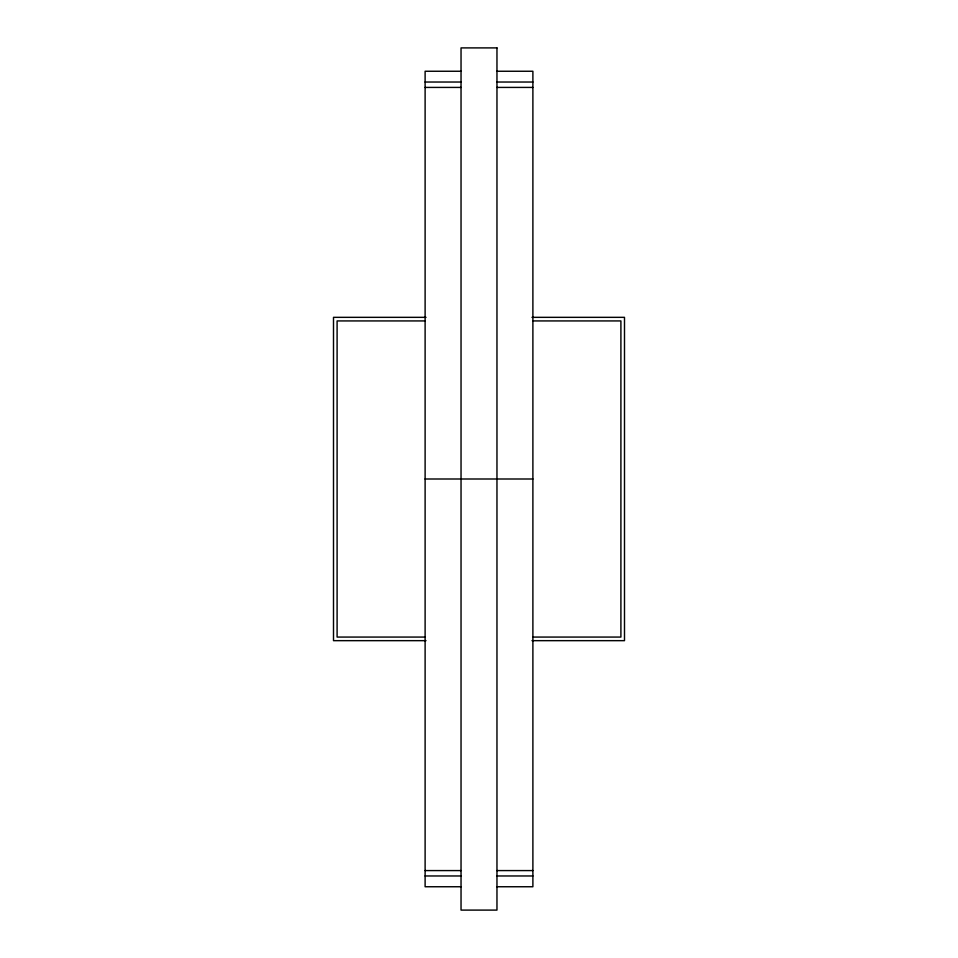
<?xml version="1.0" encoding="UTF-8"?>
<svg xmlns="http://www.w3.org/2000/svg" width="958" height="958" viewBox="0 0 958 958"><rect width="100%" height="100%" fill="white"/><g stroke="black" fill="none" stroke-linecap="round" stroke-linejoin="round"><path stroke-width="1.44" d="M461.038 71.251L425.113 71.251L425.113 886.749L461.038 886.749M496.962 71.251L532.888 71.251L532.888 886.749L496.962 886.749M425.113 82.029L461.038 82.029M496.962 82.029L532.888 82.029M425.113 87.418L461.038 87.418M496.962 87.418L532.888 87.418M426.023 317.337L333.504 317.337L333.504 640.663L426.023 640.663M531.977 317.337L624.496 317.337L624.496 640.663L531.977 640.663M425.22 320.93L337.096 320.93L337.096 637.07L425.22 637.07M532.78 320.93L620.904 320.93L620.904 637.07L532.78 637.07M425.113 479L532.888 479M425.113 870.582L461.038 870.582M496.962 870.582L532.888 870.582M425.113 875.971L461.038 875.971M496.962 875.971L532.888 875.971M496.962 47.9L461.038 47.9L461.038 910.1L496.962 910.1L496.962 47.9"/></g></svg>
